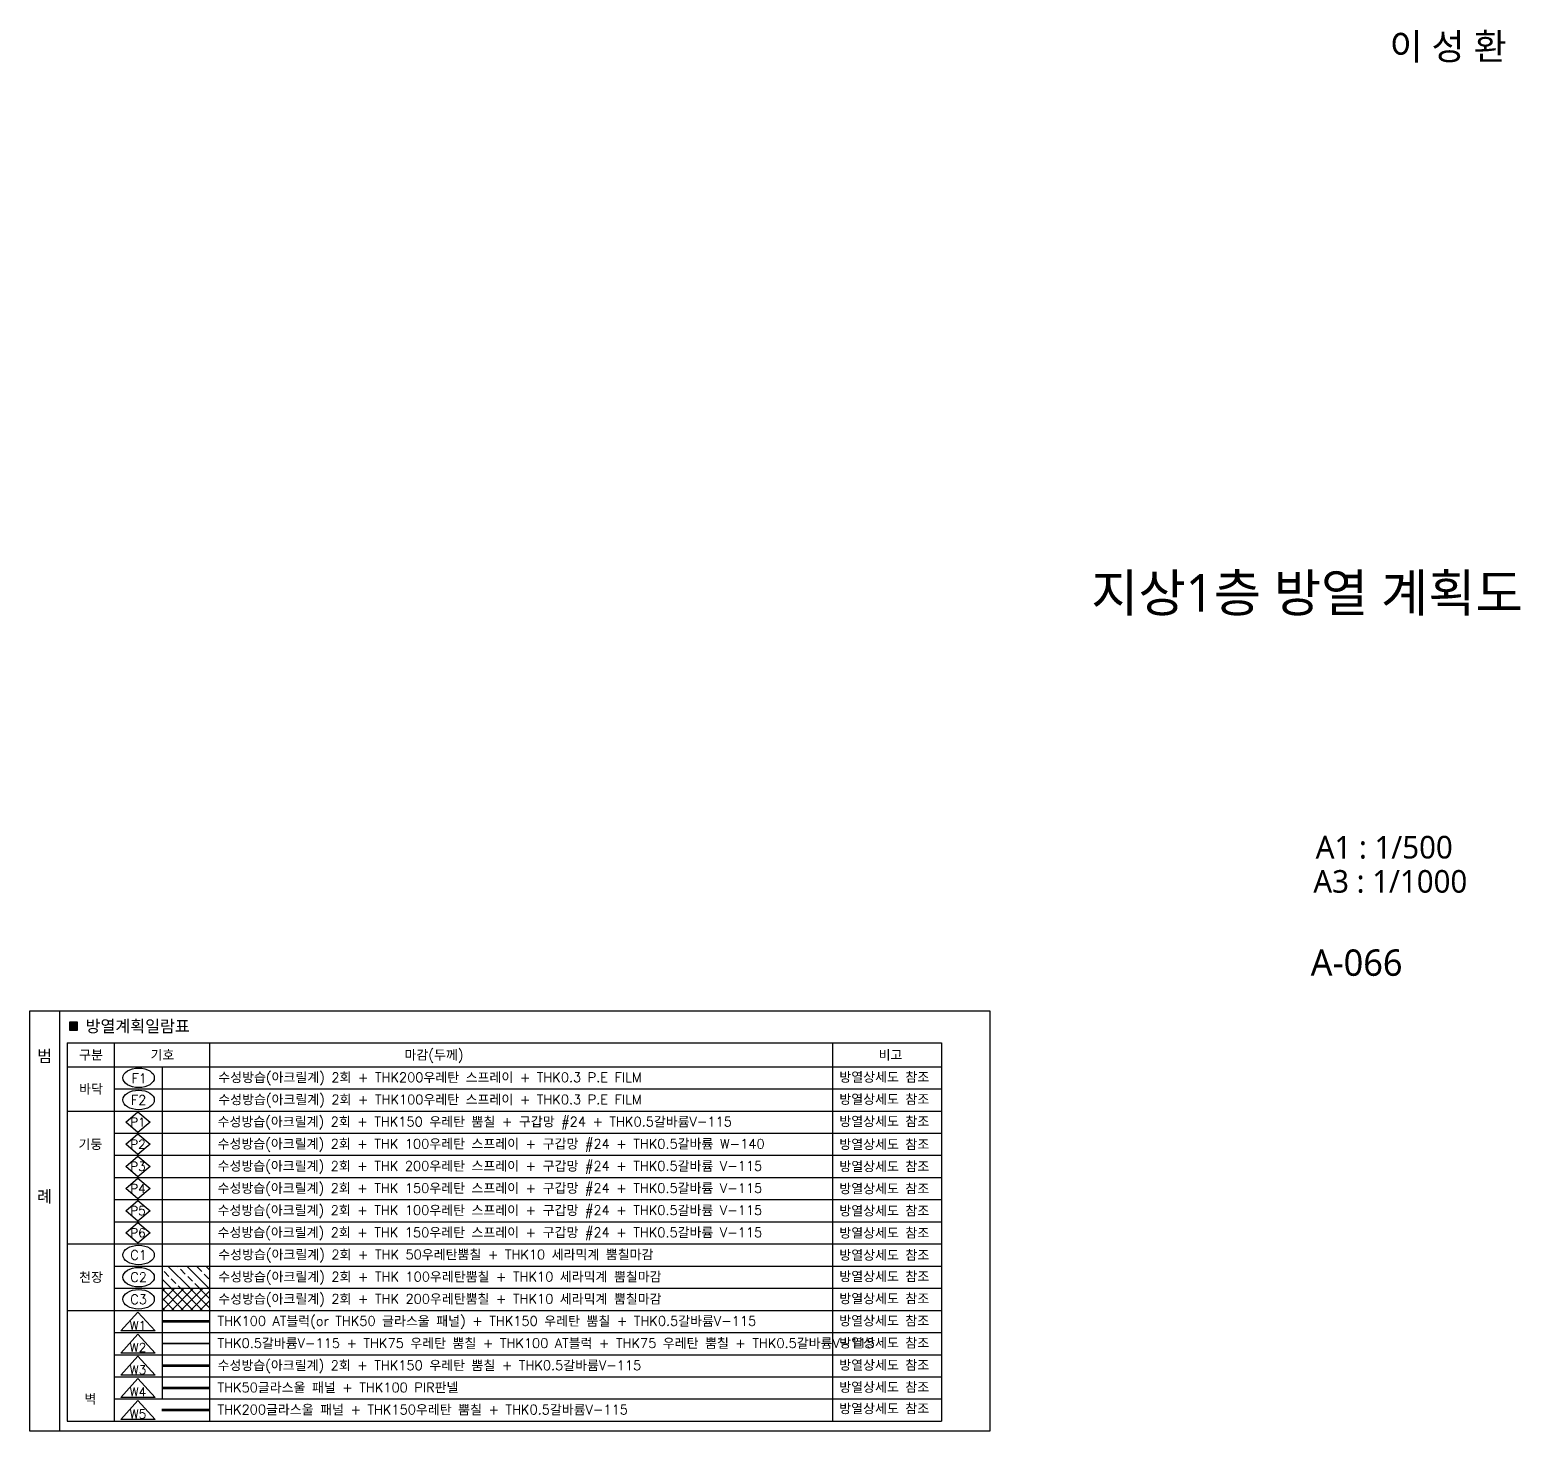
# Model space of a CAD drawing. Header units: millimetres. Extents: x 1915590 to 2257441, y 167795 to 1026436.
# Drawn here: x 2158490 to 2257441, y 464795 to 557794 of the extents above; entities that cross this region are included whole.
import ezdxf
from ezdxf.enums import TextEntityAlignment as Align

# ---------------------------------------------------------------- set-up
doc = ezdxf.new("R2010")
doc.units = ezdxf.units.MM
doc.header["$LTSCALE"] = 5
doc.header["$MEASUREMENT"] = 0
for name, pattern in [('CENTER2', [1.125, 0.75, -0.125, 0.125, -0.125]), ('DASHED', [0.75, 0.5, -0.25]), ('HIDDEN2', [0.1875, 0.125, -0.0625]), ('PHANTOM2', [1.25, 0.625, -0.125, 0.125, -0.125, 0.125, -0.125])]:
    doc.linetypes.add(name, pattern=pattern)
doc.layers.get('0').update_dxf_attribs({"linetype": 'CONTINUOUS'})
for name, color, linetype in [('0-xref', 7, 'CONTINUOUS'), ('7ELE', 7, 'CONTINUOUS'), ('A-MARK-벽체방열-W1', 3, 'HIDDEN2'), ('A-MARK-벽체방열-W2', 6, 'HIDDEN2'), ('A-MARK-벽체방열-W3', 6, 'CONTINUOUS'), ('A-MARK-벽체방열-W4', 4, 'CONTINUOUS'), ('BOX', 7, 'CONTINUOUS'), ('L', 253, 'CONTINUOUS'), ('MARK', 7, 'CONTINUOUS'), ('T', 3, 'CONTINUOUS'), ('text', 3, 'CONTINUOUS'), ('일람 벽체', 7, 'CONTINUOUS')]:
    doc.layers.add(name, color=color, linetype=linetype)
doc.layers.add('A-BORD-TEXT', color=3, linetype='CONTINUOUS', lineweight=25)
doc.styles.get("Standard").update_dxf_attribs({"font": 'SIMPLEX.shx'})
doc.styles.add('맑은고딕', font='malgun.ttf')

# ---------------------------------------------------------------- blocks, each defined once
blk = doc.blocks.new('legend')
at = {"layer": '0-xref'}
h = blk.add_hatch(dxfattribs=at)
h.set_pattern_fill('ANSI33', color=256, scale=266.666665, angle=90)
h.set_pattern_definition([(135, (-13313, -38037.7), (-1197.367, -1197.367), []), (135, (-13313, -36840.3), (-1197.367, -1197.367), [846.667, -423.333])])
h.paths.add_polyline_path([(16765, 16695), (22777, 16695), (22777, 13895), (16765, 13895)])
h = blk.add_hatch(dxfattribs=at)
h.set_pattern_fill('ANSI37', color=256, scale=266.666667, angle=90)
h.set_pattern_definition([(135, (-14000, 3333.7), (-598.684, -598.684), []), (225, (-14000, 3333.7), (598.684, -598.684), [])])
h.paths.add_polyline_path([(16765, 13895), (22777, 13895), (22777, 11095), (16765, 11095)])
at = {"color": 7}
blk.add_line((3741, 48967), (3741, -4176), dxfattribs=at)
blk.add_lwpolyline([(0, 48967), (121395, 48967), (121395, -4176), (0, -4176)], close=True, dxfattribs=at)
at = {"layer": '7ELE'}
for p, q in [((101552, -2905), (101552, 44895)), ((4741, 41895), (115302, 41895)), ((4741, 36295), (115302, 36295)), ((4741, 19495), (115302, 19495)), ((4741, 11095), (115302, 11095))]:
    blk.add_line(p, q, dxfattribs=at)
at = {"layer": 'A-MARK-벽체방열-W1', "linetype": 'DASHED', "ltscale": 200, "const_width": 200}
blk.add_lwpolyline([(16683, 6895), (22777, 6895)], dxfattribs=at)
at = {"layer": 'A-MARK-벽체방열-W2', "ltscale": 300, "const_width": 333}
blk.add_lwpolyline([(16683, 9695), (22777, 9695)], dxfattribs=at)
at = {"layer": 'A-MARK-벽체방열-W3', "linetype": 'PHANTOM2', "ltscale": 200, "const_width": 333}
blk.add_lwpolyline([(16683, 4095), (22777, 4095)], dxfattribs=at)
at = {"layer": 'A-MARK-벽체방열-W4', "ltscale": 200, "const_width": 333}
blk.add_lwpolyline([(16683, 1295), (22777, 1295)], dxfattribs=at)
at = {"layer": 'A-MARK-벽체방열-W4', "linetype": 'CENTER2', "ltscale": 200, "const_width": 333}
blk.add_lwpolyline([(16683, -1505), (22777, -1505)], dxfattribs=at)
at = {"layer": 'BOX', "color": 4}
for p, q in [((4741, 44895), (4741, -2905)), ((4741, 44895), (115302, 44895)), ((10672, 44895), (10672, -2905)), ((22777, -2905), (22777, 44895)), ((115302, 44895), (115302, -2905)), ((16765, -105), (16765, 41895)), ((4741, -2905), (115302, -2905))]:
    blk.add_line(p, q, dxfattribs=at)
blk.add_lwpolyline([(5038, 46513), (6047, 46513), (6047, 47523), (5038, 47523)], close=True, dxfattribs=at)
blk.add_solid([(5038, 46513), (5038, 47523), (6047, 46513), (6047, 47523)], dxfattribs=at)
at = {"layer": 'L', "color": 8}
for p, q in [((10753, 39095), (115302, 39095)), ((10672, 33495), (115302, 33495)), ((10672, 30695), (115302, 30695)), ((10672, 27895), (115302, 27895)), ((10672, 25095), (115302, 25095)), ((10672, 22295), (115302, 22295)), ((10672, 16695), (115302, 16695)), ((10672, 13895), (115302, 13895)), ((10672, 8295), (115307, 8295)), ((10672, 5495), (115307, 5495)), ((10672, 2695), (115307, 2695)), ((10672, -105), (115307, -105)), ((10672, -2905), (115307, -2905))]:
    blk.add_line(p, q, dxfattribs=at)
at = {"layer": '일람 벽체'}
for points in [[(15224, 34895), (13677, 33589), (12131, 34895), (13677, 36201)], [(15224, 32095), (13677, 30789), (12131, 32095), (13677, 33401)], [(15224, 29295), (13677, 27989), (12131, 29295), (13677, 30601)], [(15224, 26495), (13677, 25189), (12131, 26495), (13677, 27801)], [(15224, 23695), (13677, 22389), (12131, 23695), (13677, 25001)], [(15224, 20895), (13677, 19589), (12131, 20895), (13677, 22201)], [(15853, 8491), (11502, 8491), (13677, 10888)], [(15853, 5691), (11502, 5691), (13677, 8088)], [(15853, 2891), (11502, 2891), (13677, 5288)], [(15853, 91), (11502, 91), (13677, 2488)], [(15853, -2709), (11502, -2709), (13677, -312)]]:
    blk.add_lwpolyline(points, close=True, dxfattribs=at)
for centre in [(13759, 40495), (13759, 37695), (13759, 18095), (13759, 15295), (13759, 12495)]:
    blk.add_ellipse(centre, major_axis=(-1988, 0), ratio=0.6202567, dxfattribs=at)
at = {"layer": 'MARK'}
for s, height, p in [('구분', 1199.8, (7747, 43395)), ('기호', 1199.8, (16776, 43395)), ('마감(두께)', 1199.8, (51117, 43395)), ('비고', 1199.8, (108848, 43395)), ('바닥', 1199.8, (7747, 39095)), ('기둥', 1199.8, (7666, 32095)), ('천장', 1199.8, (7747, 15295)), ('벽', 1200, (7666, -105))]:
    blk.add_text(s, height=height, dxfattribs=at).set_placement(p, align=Align.MIDDLE_CENTER)
at = {"layer": 'T'}
blk.add_text('방열계획일람표', height=1500, dxfattribs=at).set_placement((7057, 47018), align=Align.MIDDLE_LEFT)
for s, p in [('범', (1876, 42490)), ('례', (1876, 24759))]:
    blk.add_text(s, height=1500, dxfattribs=at).set_placement(p, align=Align.CENTER)
at = {"layer": 'text'}
for s, height, p in [('F1', 1199.8, (13839, 40425)), ('F2', 1199.8, (13759, 37690)), ('P1', 1111.1, (13677, 34895)), ('P2', 1111.1, (13677, 32095)), ('P3', 1111.1, (13677, 29295)), ('P4', 1111.1, (13677, 26495)), ('P5', 1111.1, (13677, 23695)), ('P6', 1111.1, (13677, 20895)), ('C1', 1199.8, (13759, 18090)), ('C2', 1199.8, (13759, 15290)), ('C3', 1199.8, (13759, 12490)), ('W1', 1111.1, (13677, 9189)), ('W2', 1111.1, (13677, 6389)), ('W3', 1111.1, (13677, 3589)), ('W4', 1111.1, (13677, 789)), ('W5', 1111.1, (13677, -2011))]:
    blk.add_text(s, height=height, dxfattribs=at).set_placement(p, align=Align.MIDDLE_CENTER)
for s, p in [('수성방습(아크릴계) 2회 + THK200우레탄 스프레이 + THK0.3 P.E FILM', (23829, 40553)), ('방열상세도 참조', (102379, 40595)), ('수성방습(아크릴계) 2회 + THK100우레탄 스프레이 + THK0.3 P.E FILM', (23829, 37753)), ('방열상세도 참조', (102379, 37795)), ('수성방습(아크릴계) 2회 + THK150 우레탄 뿜칠 + 구갑망 #24 + THK0.5갈바륨V-115', (23747, 34953)), ('방열상세도 참조', (102379, 34995)), ('수성방습(아크릴계) 2회 + THK 100우레탄 스프레이 + 구갑망 #24 + THK0.5갈바륨 W-140', (23747, 32153)), ('방열상세도 참조', (102379, 32095)), ('수성방습(아크릴계) 2회 + THK 200우레탄 스프레이 + 구갑망 #24 + THK0.5갈바륨 V-115', (23747, 29353)), ('방열상세도 참조', (102379, 29295)), ('수성방습(아크릴계) 2회 + THK 150우레탄 스프레이 + 구갑망 #24 + THK0.5갈바륨 V-115', (23747, 26553)), ('방열상세도 참조', (102379, 26495)), ('수성방습(아크릴계) 2회 + THK 100우레탄 스프레이 + 구갑망 #24 + THK0.5갈바륨 V-115', (23747, 23753)), ('방열상세도 참조', (102379, 23695)), ('수성방습(아크릴계) 2회 + THK 150우레탄 스프레이 + 구갑망 #24 + THK0.5갈바륨 V-115', (23747, 20953)), ('방열상세도 참조', (102379, 20895)), ('수성방습(아크릴계) 2회 + THK 50우레탄뿜칠 + THK10 세라믹계 뿜칠마감', (23829, 18153)), ('방열상세도 참조', (102379, 18095)), ('수성방습(아크릴계) 2회 + THK 100우레탄뿜칠 + THK10 세라믹계 뿜칠마감', (23829, 15353)), ('방열상세도 참조', (102379, 15395)), ('수성방습(아크릴계) 2회 + THK 200우레탄뿜칠 + THK10 세라믹계 뿜칠마감', (23829, 12553)), ('방열상세도 참조', (102379, 12595)), ('THK100 AT블럭(or THK50 글라스울 패널) + THK150 우레탄 뿜칠 + THK0.5갈바륨V-115', (23747, 9753)), ('방열상세도 참조', (102370, 9795)), ('THK0.5갈바륨V-115 + THK75 우레탄 뿜칠 + THK100 AT블럭 + THK75 우레탄 뿜칠 + THK0.5갈바륨V-115', (23747, 6953)), ('방열상세도 참조', (102370, 6995)), ('수성방습(아크릴계) 2회 + THK150 우레탄 뿜칠 + THK0.5갈바륨V-115', (23747, 4153)), ('방열상세도 참조', (102370, 4195)), ('THK50글라스울 패널 + THK100 PIR판넬', (23747, 1353)), ('방열상세도 참조', (102370, 1395)), ('THK200글라스울 패널 + THK150우레탄 뿜칠 + THK0.5갈바륨V-115', (23747, -1447)), ('방열상세도 참조', (102370, -1305))]:
    blk.add_text(s, height=1200, dxfattribs=at).set_placement(p, align=Align.MIDDLE_LEFT)

msp = doc.modelspace()

# ---------------------------------------------------------------- block references
at = {"xscale": 0.5249999999999999, "yscale": 0.5249999999999999, "zscale": 0.5249999999999999}
msp.add_blockref('legend', (2158489.5, 466987.6), dxfattribs=at)

# ---------------------------------------------------------------- texts
at = {"layer": 'A-BORD-TEXT', "style": '맑은고딕'}
for s, height, p in [('이 성 환', 1750, (2256539.8, 555813.2)), ('A1 : 1/500', 1500, (2252964.7, 502799.5)), ('A3 : 1/1000', 1500, (2253927.7, 500532)), ('A-066', 1750, (2249629.6, 495013.9))]:
    msp.add_text(s, height=height, dxfattribs=at).set_placement(p, align=Align.RIGHT)
msp.add_text('지상1층 방열 계획도', height=2500, dxfattribs=at).set_placement((2243284.5, 520427.6), align=Align.MIDDLE_CENTER)

doc.saveas('drawing.dxf')
